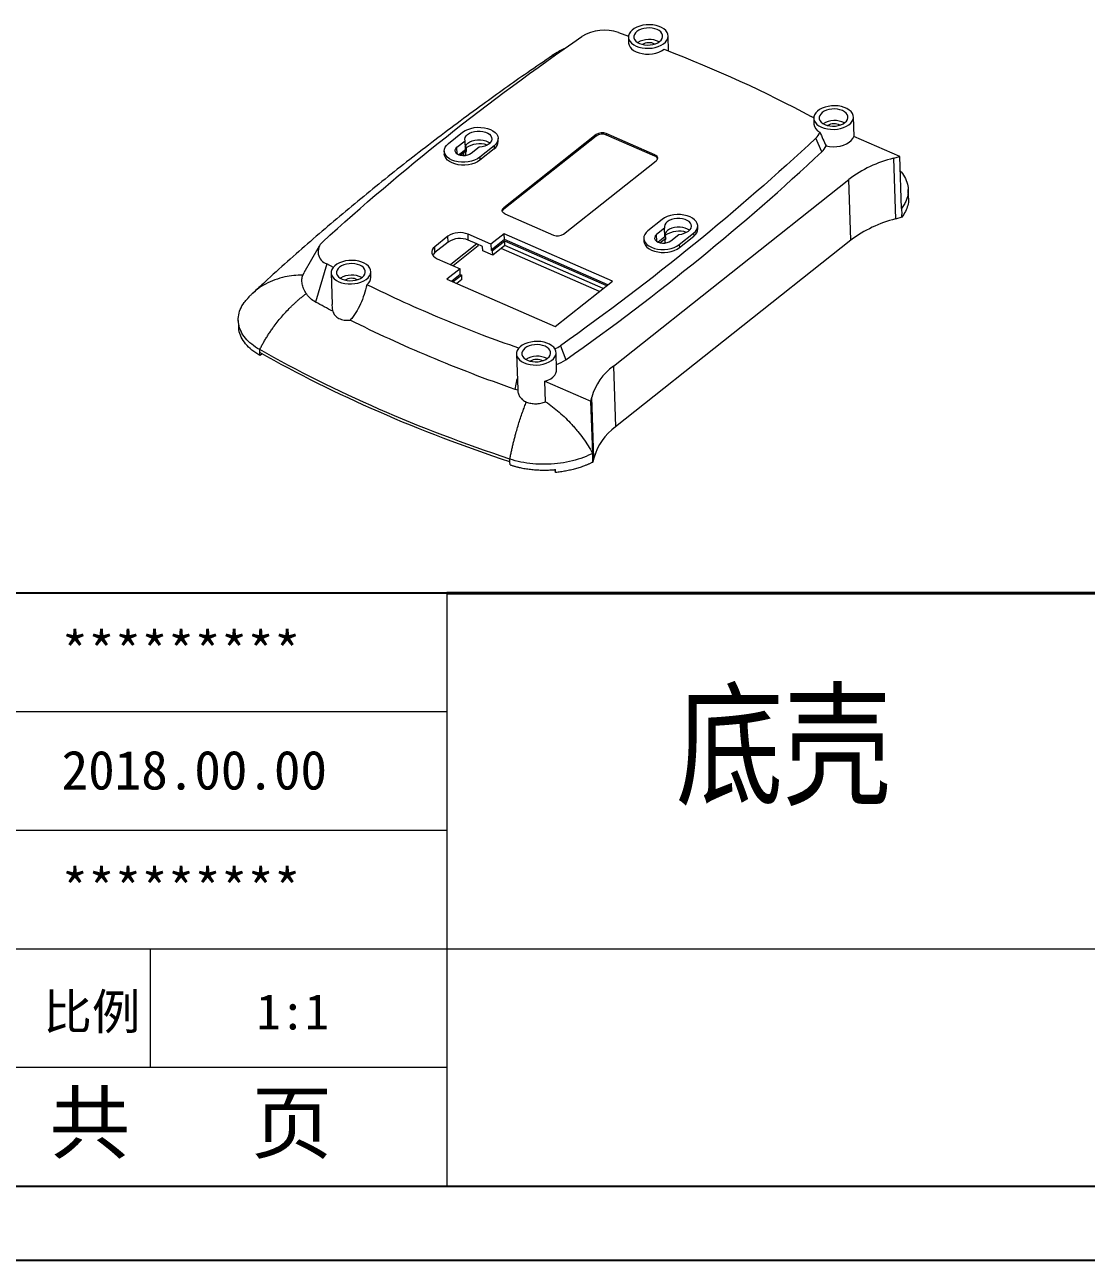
# Model space of a CAD drawing. Header units: inches. Extents: x 1813 to 4686, y 284 to 889.
# Drawn here: x 3185.4 to 3391.5, y 284.3 to 524.4 of the extents above; entities that cross this region are included whole.
import ezdxf

# ---------------------------------------------------------------- set-up
doc = ezdxf.new("R2010")
doc.units = ezdxf.units.IN
doc.header["$LTSCALE"] = 15
doc.layers.add('文字', color=81, linetype='Continuous')
doc.layers.add('粗实线', color=7, linetype='Continuous', lineweight=30)
doc.layers.add('细实线', color=3, linetype='Continuous', lineweight=9)
doc.styles.get("Standard").update_dxf_attribs({"font": 'txt', "bigfont": 'gbcbig.shx'})
doc.styles.add('宋体', font='', dxfattribs={"width": 0.8, "height": 3.5})
doc.styles.get('宋体').set_extended_font_data('SimSun')

msp = doc.modelspace()

# ---------------------------------------------------------------- linework, layer by layer
at = {"color": 7, "linetype": 'Continuous', "lineweight": 15}
for p, q in [((3300.688, 522.823), (3302.646, 522.131)), ((3302.616, 521.93), (3302.655, 520.806)), ((3310.414, 519.227), (3310.312, 522.196)), ((3338.61, 506.18), (3338.649, 505.055)), ((3346.437, 502.616), (3346.305, 506.446)), ((3267.635, 501.26), (3270.416, 503.465)), ((3269.297, 500.533), (3270.882, 501.79)), ((3270.94, 500.103), (3270.882, 501.79)), ((3277.329, 501.702), (3277.309, 502.265)), ((3296.352, 503.01), (3278.386, 488.765)), ((3296.362, 502.729), (3278.395, 488.484)), ((3296.362, 502.729), (3296.352, 503.01)), ((3307.729, 499.085), (3298.315, 503.204)), ((3298.315, 503.204), (3298.325, 502.923)), ((3307.739, 498.803), (3298.325, 502.923)), ((3340.156, 499.653), (3338.984, 502.301)), ((3355.294, 498.74), (3346.37, 502.645)), ((3266.833, 499.794), (3266.853, 499.232)), ((3269.636, 499.069), (3270.94, 500.103)), ((3271.086, 499.848), (3269.967, 498.961)), ((3270.558, 499.429), (3270.572, 499.024)), ((3271.067, 500.41), (3271.095, 499.803)), ((3271.086, 499.848), (3271.067, 500.41)), ((3271.086, 499.848), (3271.089, 499.792)), ((3273.65, 500.578), (3272.065, 499.321)), ((3276.507, 500.799), (3273.727, 498.594)), ((3276.527, 500.237), (3273.746, 498.032)), ((3276.507, 500.799), (3276.527, 500.237)), ((3270.13, 499.09), (3270.136, 498.926)), ((3270.572, 499.024), (3270.406, 498.893)), ((3270.979, 498.978), (3270.876, 498.897)), ((3270.935, 499.23), (3270.945, 498.951)), ((3273.727, 498.594), (3273.746, 498.032)), ((3290.014, 483.676), (3307.981, 497.922)), ((3307.739, 498.803), (3307.729, 499.085)), ((3354.071, 498.414), (3355.294, 498.74)), ((3354.071, 498.414), (3354.478, 486.604)), ((3355.643, 488.618), (3355.294, 498.74)), ((3299.69, 458.034), (3345.429, 494.3)), ((3345.836, 482.491), (3345.429, 494.3)), ((3357.015, 490.659), (3356.957, 492.346)), ((3278.386, 488.765), (3278.395, 488.484)), ((3278.638, 487.602), (3288.051, 483.482)), ((3355.643, 488.618), (3355.682, 487.493)), ((3355.701, 486.931), (3355.682, 487.493)), ((3309.178, 486.503), (3306.398, 484.298)), ((3316.091, 484.74), (3316.071, 485.303)), ((3355.701, 486.931), (3354.478, 486.604)), ((3267.552, 483.241), (3264.985, 481.206)), ((3267.591, 482.116), (3267.552, 483.241)), ((3275.908, 481.69), (3271.478, 483.628)), ((3271.517, 482.504), (3271.478, 483.628)), ((3278.475, 483.725), (3275.908, 481.69)), ((3278.513, 482.6), (3275.947, 480.565)), ((3299.517, 474.517), (3278.475, 483.725)), ((3278.513, 482.6), (3278.475, 483.725)), ((3298.617, 473.803), (3278.513, 482.6)), ((3305.596, 482.833), (3305.615, 482.27)), ((3309.644, 484.828), (3308.059, 483.571)), ((3309.702, 483.141), (3308.398, 482.107)), ((3308.729, 481.999), (3309.848, 482.886)), ((3309.702, 483.141), (3309.644, 484.828)), ((3309.857, 482.841), (3309.829, 483.449)), ((3309.848, 482.886), (3309.829, 483.449)), ((3309.851, 482.831), (3309.848, 482.886)), ((3310.828, 482.36), (3312.412, 483.616)), ((3312.489, 481.633), (3315.269, 483.837)), ((3312.508, 481.07), (3315.289, 483.275)), ((3315.269, 483.837), (3315.289, 483.275)), ((3242.573, 481.357), (3239.588, 476.132)), ((3265.024, 480.081), (3264.985, 481.206)), ((3267.591, 482.116), (3265.024, 480.081)), ((3273.178, 481.777), (3268.089, 477.742)), ((3273.411, 481.384), (3268.559, 477.537)), ((3273.178, 481.777), (3271.517, 482.504)), ((3274.286, 481.292), (3273.178, 481.777)), ((3273.411, 481.384), (3273.401, 481.679)), ((3274.315, 480.449), (3274.286, 481.292)), ((3276.253, 479.601), (3274.315, 480.449)), ((3275.908, 481.69), (3275.947, 480.565)), ((3276.224, 480.444), (3275.947, 480.565)), ((3278.576, 482.31), (3276.224, 480.444)), ((3276.253, 479.601), (3276.224, 480.444)), ((3278.605, 481.466), (3276.253, 479.601)), ((3297.008, 472.528), (3277.886, 480.895)), ((3298.403, 473.634), (3278.576, 482.31)), ((3278.605, 481.466), (3278.576, 482.31)), ((3297.728, 473.098), (3278.605, 481.466)), ((3345.836, 482.491), (3300.097, 446.225)), ((3309.638, 481.935), (3309.741, 482.016)), ((3309.697, 482.268), (3309.707, 481.989)), ((3312.489, 481.633), (3312.508, 481.07)), ((3244.014, 477.885), (3241.861, 470.449)), ((3245.299, 477.197), (3244.014, 477.885)), ((3265.489, 478.88), (3269.919, 476.941)), ((3239.385, 475.708), (3239.603, 476.124)), ((3244.867, 476.142), (3245.08, 469.963)), ((3252.601, 475.282), (3252.562, 476.407)), ((3269.919, 476.941), (3267.353, 474.906)), ((3269.958, 475.817), (3268.292, 474.495)), ((3270.235, 475.696), (3268.568, 474.374)), ((3269.958, 475.817), (3269.919, 476.941)), ((3269.958, 475.817), (3270.235, 475.696)), ((3270.264, 474.852), (3270.235, 475.696)), ((3267.353, 474.906), (3288.395, 465.699)), ((3270.264, 474.852), (3269.273, 474.066)), ((3288.395, 465.699), (3299.517, 474.517)), ((3229.703, 472.191), (3229.625, 472.121)), ((3245.197, 468.676), (3245.089, 469.964)), ((3226.84, 466.883), (3226.879, 465.758)), ((3231.019, 460.656), (3231, 461.218)), ((3289.39, 461.974), (3290.453, 459.237)), ((3231.039, 460.093), (3231.019, 460.656)), ((3231.511, 460.389), (3231.039, 460.093)), ((3280.86, 460.391), (3281.1, 453.447)), ((3288.672, 457.283), (3288.556, 460.657)), ((3299.69, 458.034), (3300.097, 446.225)), ((3286.398, 455.094), (3295.322, 451.189)), ((3286.536, 451.091), (3286.398, 455.094)), ((3281.103, 453.447), (3281.104, 453.338)), ((3295.322, 451.189), (3295.499, 451.973)), ((3295.906, 440.163), (3295.499, 451.973)), ((3295.671, 441.066), (3295.322, 451.189)), ((3279.602, 439.397), (3279.582, 439.959)), ((3279.621, 438.834), (3279.602, 439.397)), ((3295.71, 439.942), (3295.671, 441.066)), ((3295.729, 439.379), (3295.71, 439.942)), ((3295.906, 440.163), (3295.729, 439.379)), ((3288.361, 437.767), (3288.356, 437.912)), ((3288.443, 437.356), (3288.361, 437.767)), ((3288.443, 437.356), (3288.424, 437.918))]:
    msp.add_line(p, q, dxfattribs=at)
at = {"color": 8, "linetype": 'Continuous', "lineweight": 15}
for p, q in [((3269.342, 499.227), (3269.297, 500.533)), ((3271.067, 500.41), (3271.049, 500.916)), ((3308.104, 482.266), (3308.059, 483.571)), ((3309.829, 483.449), (3309.811, 483.954)), ((3280.596, 453.494), (3281.027, 455.555))]:
    msp.add_line(p, q, dxfattribs=at)
for p, q in [((3267.31, 413.882), (3094.51, 413.882)), ((2800.75, 298.682), (3612.91, 298.682)), ((2771.95, 284.282), (3627.31, 284.282))]:
    msp.add_line(p, q)
at = {"color": 7, "linetype": 'Continuous', "lineweight": 15, "flags": 128}
for points in [[(3304.111, 520.198), (3304.66, 519.999), (3305.26, 519.86), (3305.895, 519.785), (3306.547, 519.775), (3307.196, 519.83), (3307.824, 519.95), (3308.413, 520.131), (3308.946, 520.367), (3309.407, 520.652), (3309.784, 520.978), (3310.065, 521.335), (3310.243, 521.713), (3310.312, 522.101), (3310.27, 522.488), (3310.119, 522.862), (3309.862, 523.214), (3309.508, 523.533), (3309.067, 523.809), (3308.55, 524.035), (3307.973, 524.204), (3307.353, 524.312), (3306.708, 524.355), (3306.055, 524.332), (3305.414, 524.244), (3304.804, 524.093), (3304.241, 523.884), (3303.742, 523.622), (3303.321, 523.316), (3302.991, 522.973), (3302.761, 522.604), (3302.637, 522.22), (3302.623, 521.831), (3302.72, 521.449), (3302.925, 521.085), (3303.231, 520.748), (3303.63, 520.45), (3304.111, 520.198)], [(3304.753, 520.706), (3305.218, 520.543), (3305.731, 520.439), (3306.272, 520.397), (3306.82, 520.418), (3307.355, 520.504), (3307.856, 520.649), (3308.303, 520.848), (3308.679, 521.094), (3308.97, 521.377), (3309.165, 521.687), (3309.256, 522.011), (3309.24, 522.337), (3309.117, 522.653), (3308.893, 522.946), (3308.574, 523.205), (3308.175, 523.42), (3307.71, 523.583), (3307.197, 523.688), (3306.656, 523.73), (3306.108, 523.708), (3305.573, 523.623), (3305.072, 523.478), (3304.625, 523.278), (3304.249, 523.032), (3303.958, 522.749), (3303.763, 522.439), (3303.672, 522.115), (3303.688, 521.789), (3303.811, 521.474), (3304.036, 521.181), (3304.354, 520.922), (3304.753, 520.706)], [(3302.655, 520.806), (3302.655, 520.797), (3302.731, 520.401), (3302.921, 520.021), (3303.22, 519.67), (3303.62, 519.357), (3304.107, 519.092), (3304.668, 518.884), (3305.285, 518.738), (3305.938, 518.66), (3306.609, 518.651), (3307.277, 518.712), (3307.921, 518.84), (3308.522, 519.033), (3309.061, 519.284), (3309.523, 519.586)], [(3340.105, 504.447), (3340.653, 504.249), (3341.254, 504.11), (3341.889, 504.034), (3342.54, 504.024), (3343.189, 504.08), (3343.817, 504.2), (3344.406, 504.381), (3344.939, 504.617), (3345.4, 504.902), (3345.777, 505.228), (3346.059, 505.585), (3346.236, 505.963), (3346.305, 506.351), (3346.263, 506.737), (3346.112, 507.112), (3345.856, 507.464), (3345.502, 507.782), (3345.06, 508.059), (3344.543, 508.285), (3343.967, 508.454), (3343.347, 508.562), (3342.701, 508.605), (3342.049, 508.582), (3341.408, 508.494), (3340.797, 508.343), (3340.234, 508.133), (3339.735, 507.872), (3339.315, 507.565), (3338.985, 507.223), (3338.754, 506.854), (3338.631, 506.47), (3338.617, 506.081), (3338.714, 505.699), (3338.918, 505.334), (3339.225, 504.998), (3339.624, 504.699), (3340.105, 504.447)], [(3340.746, 504.956), (3341.211, 504.793), (3341.724, 504.688), (3342.265, 504.646), (3342.814, 504.668), (3343.349, 504.753), (3343.849, 504.898), (3344.296, 505.098), (3344.672, 505.344), (3344.964, 505.627), (3345.159, 505.937), (3345.25, 506.261), (3345.234, 506.587), (3345.111, 506.902), (3344.886, 507.195), (3344.568, 507.454), (3344.169, 507.67), (3343.704, 507.833), (3343.191, 507.937), (3342.65, 507.979), (3342.101, 507.958), (3341.566, 507.872), (3341.066, 507.728), (3340.619, 507.528), (3340.243, 507.282), (3339.951, 506.999), (3339.756, 506.689), (3339.665, 506.365), (3339.681, 506.039), (3339.804, 505.723), (3340.029, 505.43), (3340.347, 505.171), (3340.746, 504.956)], [(3270.416, 503.465), (3270.871, 503.768), (3271.404, 504.022), (3272, 504.219), (3272.641, 504.352), (3273.306, 504.418), (3273.976, 504.414), (3274.631, 504.341), (3275.25, 504.2), (3275.814, 503.997), (3276.307, 503.738), (3276.714, 503.429), (3277.022, 503.081), (3277.222, 502.704), (3277.307, 502.31), (3277.276, 501.91), (3277.128, 501.518), (3276.869, 501.143), (3276.507, 500.799)], [(3270.882, 501.79), (3270.839, 502.115), (3270.91, 502.44), (3271.094, 502.753), (3271.382, 503.038), (3271.76, 503.283), (3272.213, 503.478), (3272.721, 503.614), (3273.262, 503.685), (3273.811, 503.688), (3274.344, 503.623), (3274.84, 503.492), (3275.274, 503.302), (3275.63, 503.06), (3275.89, 502.778), (3276.044, 502.468), (3276.084, 502.142), (3276.01, 501.817), (3275.824, 501.505), (3275.535, 501.22), (3275.154, 500.976), (3274.7, 500.782), (3274.191, 500.648), (3273.65, 500.578)], [(3270.922, 500.608), (3270.969, 500.753), (3271.152, 501.066), (3271.44, 501.351), (3271.818, 501.596), (3272.272, 501.791), (3272.779, 501.927), (3273.32, 501.998), (3273.869, 502.001), (3274.403, 501.935), (3274.898, 501.805), (3275.332, 501.615), (3275.688, 501.373), (3275.698, 501.364)], [(3341.017, 500.809), (3341.68, 500.69), (3342.373, 500.646), (3343.072, 500.678), (3343.755, 500.785), (3344.399, 500.963), (3344.983, 501.206), (3345.487, 501.506), (3345.894, 501.854), (3346.192, 502.238), (3346.37, 502.645)], [(3273.727, 498.594), (3273.272, 498.291), (3272.738, 498.037), (3272.142, 497.84), (3271.502, 497.707), (3270.836, 497.642), (3270.166, 497.645), (3269.512, 497.718), (3268.893, 497.859), (3268.328, 498.062), (3267.835, 498.322), (3267.429, 498.63), (3267.121, 498.978), (3266.921, 499.355), (3266.836, 499.749), (3266.867, 500.149), (3267.014, 500.542), (3267.273, 500.916), (3267.635, 501.26)], [(3272.065, 499.321), (3271.741, 499.123), (3271.345, 498.979), (3270.904, 498.899), (3270.447, 498.89), (3270.006, 498.951), (3269.612, 499.079), (3269.29, 499.265), (3269.063, 499.496), (3268.946, 499.756), (3268.947, 500.028), (3269.067, 500.293), (3269.297, 500.533)], [(3273.746, 498.032), (3273.291, 497.728), (3272.758, 497.474), (3272.162, 497.278), (3271.521, 497.145), (3270.856, 497.079), (3270.186, 497.083), (3269.531, 497.156), (3268.912, 497.296), (3268.348, 497.499), (3267.855, 497.759), (3267.448, 498.068), (3267.14, 498.416), (3266.94, 498.792), (3266.855, 499.187), (3266.853, 499.232)], [(3307.729, 499.085), (3307.928, 498.977), (3308.088, 498.847), (3308.2, 498.701), (3308.261, 498.543), (3308.269, 498.38), (3308.224, 498.218), (3308.126, 498.063), (3307.981, 497.922)], [(3278.638, 487.602), (3278.438, 487.709), (3278.279, 487.839), (3278.166, 487.985), (3278.105, 488.143), (3278.097, 488.306), (3278.143, 488.468), (3278.24, 488.623), (3278.386, 488.765)], [(3315.269, 483.837), (3315.632, 484.181), (3315.89, 484.556), (3316.038, 484.949), (3316.069, 485.348), (3315.984, 485.742), (3315.784, 486.119), (3315.476, 486.467), (3315.07, 486.776), (3314.577, 487.035), (3314.012, 487.239), (3313.393, 487.379), (3312.739, 487.452), (3312.068, 487.456), (3311.403, 487.39), (3310.763, 487.257), (3310.167, 487.06), (3309.633, 486.806), (3309.178, 486.503)], [(3312.412, 483.616), (3312.953, 483.686), (3313.462, 483.82), (3313.917, 484.014), (3314.297, 484.259), (3314.586, 484.543), (3314.772, 484.855), (3314.847, 485.18), (3314.806, 485.506), (3314.652, 485.816), (3314.392, 486.098), (3314.036, 486.34), (3313.602, 486.53), (3313.107, 486.661), (3312.573, 486.726), (3312.024, 486.723), (3311.483, 486.652), (3310.976, 486.516), (3310.522, 486.321), (3310.144, 486.076), (3309.856, 485.791), (3309.673, 485.479), (3309.601, 485.153), (3309.644, 484.828)], [(3314.46, 484.403), (3314.45, 484.411), (3314.095, 484.653), (3313.66, 484.843), (3313.165, 484.974), (3312.631, 485.039), (3312.082, 485.036), (3311.542, 484.965), (3311.034, 484.829), (3310.581, 484.634), (3310.202, 484.389), (3309.915, 484.104), (3309.731, 483.791), (3309.684, 483.647)], [(3306.398, 484.298), (3306.035, 483.954), (3305.777, 483.58), (3305.629, 483.187), (3305.598, 482.787), (3305.683, 482.393), (3305.883, 482.016), (3306.191, 481.668), (3306.597, 481.36), (3307.09, 481.1), (3307.655, 480.897), (3308.274, 480.757), (3308.929, 480.683), (3309.599, 480.68), (3310.264, 480.745), (3310.904, 480.878), (3311.5, 481.075), (3312.034, 481.329), (3312.489, 481.633)], [(3308.059, 483.571), (3307.829, 483.331), (3307.71, 483.066), (3307.708, 482.794), (3307.825, 482.534), (3308.052, 482.303), (3308.374, 482.117), (3308.769, 481.989), (3309.209, 481.928), (3309.666, 481.937), (3310.107, 482.017), (3310.504, 482.161), (3310.828, 482.36)], [(3264.985, 481.206), (3264.694, 480.923), (3264.499, 480.613), (3264.408, 480.289), (3264.424, 479.963), (3264.547, 479.647), (3264.772, 479.354), (3265.09, 479.095), (3265.489, 478.88)], [(3305.615, 482.27), (3305.617, 482.225), (3305.703, 481.831), (3305.902, 481.454), (3306.21, 481.106), (3306.617, 480.797), (3307.11, 480.537), (3307.675, 480.334), (3308.293, 480.194), (3308.948, 480.121), (3309.618, 480.117), (3310.283, 480.183), (3310.924, 480.316), (3311.52, 480.513), (3312.053, 480.767), (3312.508, 481.07)], [(3246.362, 474.409), (3246.911, 474.21), (3247.511, 474.071), (3248.146, 473.996), (3248.797, 473.986), (3249.447, 474.041), (3250.075, 474.161), (3250.663, 474.342), (3251.196, 474.579), (3251.658, 474.864), (3252.034, 475.189), (3252.316, 475.546), (3252.493, 475.924), (3252.562, 476.312), (3252.521, 476.699), (3252.369, 477.074), (3252.113, 477.425), (3251.759, 477.744), (3251.317, 478.02), (3250.801, 478.246), (3250.224, 478.415), (3249.604, 478.523), (3248.959, 478.566), (3248.306, 478.543), (3247.665, 478.455), (3247.054, 478.304), (3246.492, 478.095), (3245.993, 477.833), (3245.572, 477.527), (3245.242, 477.184), (3245.011, 476.815), (3244.888, 476.431), (3244.874, 476.042), (3244.971, 475.66), (3245.175, 475.296), (3245.482, 474.959), (3245.881, 474.661), (3246.362, 474.409)], [(3247.004, 474.918), (3247.469, 474.755), (3247.982, 474.65), (3248.523, 474.608), (3249.071, 474.63), (3249.606, 474.715), (3250.106, 474.86), (3250.553, 475.059), (3250.93, 475.305), (3251.221, 475.588), (3251.416, 475.898), (3251.507, 476.222), (3251.491, 476.548), (3251.368, 476.864), (3251.143, 477.157), (3250.825, 477.416), (3250.426, 477.631), (3249.961, 477.794), (3249.448, 477.899), (3248.907, 477.941), (3248.358, 477.919), (3247.824, 477.834), (3247.323, 477.689), (3246.876, 477.49), (3246.5, 477.244), (3246.208, 476.96), (3246.014, 476.651), (3245.922, 476.327), (3245.939, 476), (3246.061, 475.685), (3246.286, 475.392), (3246.604, 475.133), (3247.004, 474.918)], [(3265.024, 480.081), (3264.733, 479.798), (3264.586, 479.583)], [(3282.355, 458.659), (3282.904, 458.46), (3283.504, 458.321), (3284.14, 458.245), (3284.791, 458.235), (3285.44, 458.291), (3286.068, 458.411), (3286.657, 458.592), (3287.19, 458.828), (3287.651, 459.113), (3288.028, 459.439), (3288.309, 459.796), (3288.487, 460.174), (3288.556, 460.562), (3288.514, 460.949), (3288.363, 461.323), (3288.107, 461.675), (3287.752, 461.993), (3287.311, 462.27), (3286.794, 462.496), (3286.218, 462.665), (3285.598, 462.773), (3284.952, 462.816), (3284.299, 462.793), (3283.659, 462.705), (3283.048, 462.554), (3282.485, 462.345), (3281.986, 462.083), (3281.565, 461.776), (3281.235, 461.434), (3281.005, 461.065), (3280.881, 460.681), (3280.868, 460.292), (3280.964, 459.91), (3281.169, 459.545), (3281.475, 459.209), (3281.875, 458.911), (3282.355, 458.659)], [(3282.997, 459.167), (3283.462, 459.004), (3283.975, 458.9), (3284.516, 458.857), (3285.064, 458.879), (3285.599, 458.964), (3286.1, 459.109), (3286.547, 459.309), (3286.923, 459.555), (3287.214, 459.838), (3287.409, 460.148), (3287.5, 460.472), (3287.484, 460.798), (3287.361, 461.114), (3287.137, 461.407), (3286.819, 461.666), (3286.419, 461.881), (3285.954, 462.044), (3285.441, 462.148), (3284.9, 462.191), (3284.352, 462.169), (3283.817, 462.084), (3283.317, 461.939), (3282.87, 461.739), (3282.493, 461.493), (3282.202, 461.21), (3282.007, 460.9), (3281.916, 460.576), (3281.932, 460.25), (3282.055, 459.934), (3282.28, 459.641), (3282.598, 459.382), (3282.997, 459.167)], [(3286.398, 455.094), (3286.99, 455.304), (3287.515, 455.572), (3287.957, 455.888), (3288.301, 456.244), (3288.537, 456.628), (3288.657, 457.028), (3288.672, 457.283)]]:
    msp.add_lwpolyline(points, dxfattribs=at)
at = {"color": 7, "linetype": 'Continuous', "lineweight": 15}
for centre, radius, start, end in [((3297.939, 514.865), 8.419, 70.9426, 121.42395), ((3306.625, 517.39), 4.107, 61.80768, 122.14429), ((3306.595, 518.276), 2.591, 64.03955, 119.91245), ((3335.839, 502.255), 4.842, 55.1019, 61.8628), ((3340.575, 505.272), 1.938, 186.41591, 245.94825), ((3342.619, 501.639), 4.107, 61.80768, 122.14429), ((3342.588, 502.525), 2.591, 64.0394, 119.91261), ((3297.513, 501.291), 2.075, 67.24888, 124.02339), ((3297.523, 501.01), 2.075, 67.24888, 124.02339), ((3337.055, 504.456), 2.892, 311.8451, 340.74121), ((3271.926, 499.265), 0.99, 147.09342, 196.86098), ((3273.682, 496.531), 4.679, 71.71976, 123.97883), ((3275.493, 501.755), 1.836, 304.24564, 358.3671), ((3337.605, 502.451), 3.787, 312.36417, 334.29629), ((3307.451, 497.98), 0.872, 22.47469, 70.75933), ((3359.792, 475.26), 23.85, 103.87917, 127.03013), ((3278.824, 487.888), 0.734, 125.71843, 163.84913), ((3360.199, 463.451), 23.85, 103.87917, 127.03013), ((3269.873, 479.802), 4.149, 67.24888, 124.02338), ((3269.912, 478.678), 4.149, 67.24888, 124.02338), ((3288.854, 485.396), 2.075, 247.24888, 304.02339), ((3310.688, 482.303), 0.99, 147.09375, 196.86096), ((3312.444, 479.569), 4.679, 71.71978, 123.97886), ((3314.256, 484.793), 1.836, 304.24569, 358.36705), ((3244.822, 480.239), 2.489, 130.40084, 251.0579), ((3248.876, 471.601), 4.107, 61.80764, 122.14433), ((3248.845, 472.487), 2.591, 64.03942, 119.91247), ((3250.786, 475.327), 1.816, 304.97424, 358.58472), ((3286.058, 466.74), 5.815, 292.95714, 304.95423), ((3284.869, 455.85), 4.107, 61.80765, 122.14432), ((3284.839, 456.736), 2.591, 64.03926, 119.91263), ((3286.105, 465.535), 7.654, 289.31965, 304.62228), ((3306.212, 449.045), 11.106, 125.96356, 164.71656), ((3306.619, 437.236), 11.106, 125.96356, 164.71656)]:
    msp.add_arc(centre, radius, start, end, dxfattribs=at)
for points in [[(3243.208, 482.135), (3258.48, 496.102), (3275.256, 509.404), (3293.549, 522.049)], [(3309.523, 519.586), (3319.634, 515.69), (3329.161, 511.339), (3338.122, 506.525)], [(3338.984, 502.301), (3323.98, 488.206), (3307.453, 474.766), (3289.39, 461.974)], [(3290.453, 459.237), (3308.555, 472.058), (3325.12, 485.527), (3340.156, 499.653)], [(3245.197, 468.676), (3244.075, 469.26), (3242.963, 469.851), (3241.861, 470.449)], [(3279.582, 439.959), (3261.864, 445.837), (3245.67, 452.923), (3231, 461.218)], [(3279.602, 439.397), (3261.883, 445.274), (3245.689, 452.361), (3231.019, 460.656)], [(3281.104, 453.338), (3280.931, 453.384), (3280.762, 453.436), (3280.596, 453.494)]]:
    msp.add_open_spline(points, degree=3, dxfattribs=at)
for points, knots in [([(3290.285, 519.741), (3290.221, 519.713), (3289.8, 519.528), (3288.963, 519.083), (3288.229, 518.61), (3287.824, 518.35)], [0, 0, 0, 0, 0.0741281, 0.4888684, 1, 1, 1, 1]), ([(3287.842, 518.346), (3286.225, 517.243), (3283.128, 515.13), (3278.629, 511.958), (3274.073, 508.682), (3269.321, 505.184), (3264.384, 501.457), (3259.519, 497.691), (3254.73, 493.888), (3250.018, 490.049), (3245.386, 486.175), (3240.838, 482.273), (3236.373, 478.335), (3232.657, 474.983), (3230.451, 472.931), (3229.682, 472.215)], [0, 0, 0, 0, 0.0763465, 0.1461984, 0.2157094, 0.2979937, 0.3803197, 0.4626691, 0.5450202, 0.6273473, 0.70963, 0.791846, 0.8737639, 0.9559818, 1, 1, 1, 1]), ([(3339.785, 503.502), (3339.98, 503.03), (3340.18, 502.571), (3340.59, 501.675), (3340.8, 501.237), (3341.017, 500.809)], [0, 0, 0, 0, 0.5, 0.5, 1, 1, 1, 1]), ([(3355.391, 495.939), (3355.453, 495.879), (3355.929, 495.422), (3356.47, 494.449), (3356.956, 493.061), (3356.998, 491.625), (3356.683, 490.399), (3356.199, 489.395), (3355.829, 488.877), (3355.643, 488.618)], [0, 0, 0, 0, 0.028276, 0.2163274, 0.4043788, 0.59243, 0.7804817, 0.8901878, 1, 1, 1, 1]), ([(3356.993, 490.658), (3357.003, 490.584), (3357.063, 490.115), (3356.89, 489.24), (3356.483, 488.056), (3355.962, 487.306), (3355.701, 486.931)], [0, 0, 0, 0, 0.0585392, 0.3707177, 0.6855258, 1, 1, 1, 1]), ([(3240.039, 472.132), (3239.837, 472.455), (3239.666, 472.768), (3239.397, 473.39), (3239.302, 473.696), (3239.191, 474.304), (3239.176, 474.602), (3239.226, 475.18), (3239.289, 475.456), (3239.385, 475.708)], [0, 0, 0, 0, 0.25, 0.25, 0.5, 0.5, 0.75, 0.75, 1, 1, 1, 1]), ([(3251.826, 473.839), (3251.666, 473.185), (3251.48, 472.546), (3251.058, 471.297), (3250.82, 470.684), (3250.29, 469.509), (3249.999, 468.945), (3249.507, 468.149), (3249.334, 467.893), (3248.963, 467.403), (3248.765, 467.17), (3248.553, 466.959)], [0, 0, 0, 0, 0.25, 0.25, 0.5, 0.5, 0.75, 0.75, 0.875, 0.875, 1, 1, 1, 1]), ([(3281.332, 461.487), (3278.964, 462.335), (3273.943, 464.133), (3266.529, 467.115), (3259.026, 470.362), (3254.227, 472.68), (3251.827, 473.839)], [0, 0, 0, 0, 0.2293177, 0.4862972, 0.7430573, 1, 1, 1, 1]), ([(3231, 461.218), (3230.458, 461.558), (3229.375, 462.236), (3228.165, 463.453), (3227.305, 464.772), (3226.848, 466.17), (3226.796, 467.604), (3227.172, 469.026), (3227.8, 470.24), (3228.447, 470.923), (3228.695, 471.184)], [0, 0, 0, 0, 0.1312495, 0.262499, 0.3937485, 0.524998, 0.6562474, 0.7874971, 0.9187466, 1, 1, 1, 1]), ([(3229.602, 472.146), (3229.456, 472.008), (3229.125, 471.696), (3228.812, 471.365), (3228.636, 471.18)], [0, 0, 0, 0, 0.4398776, 1, 1, 1, 1]), ([(3231, 461.218), (3231.057, 461.331), (3231.17, 461.556), (3231.348, 461.893), (3231.53, 462.23), (3231.718, 462.567), (3231.911, 462.903), (3232.109, 463.239), (3232.312, 463.573), (3232.521, 463.907), (3232.735, 464.24), (3232.954, 464.572), (3233.179, 464.903), (3233.408, 465.232), (3233.806, 465.788), (3234.394, 466.566), (3235.2, 467.55), (3236.057, 468.516), (3236.81, 469.299), (3237.438, 469.913), (3237.927, 470.37), (3238.432, 470.823), (3238.953, 471.268), (3239.489, 471.708), (3239.855, 471.989), (3240.039, 472.132)], [0, 0, 0, 0, 0.0268139, 0.0537175, 0.0807109, 0.1077943, 0.1349679, 0.1622316, 0.1895858, 0.2170304, 0.2445656, 0.2721915, 0.2999083, 0.327716, 0.3556147, 0.4420411, 0.5300142, 0.6195361, 0.7106086, 0.7568509, 0.803889, 0.851723, 0.9003529, 0.9497786, 1, 1, 1, 1]), ([(3241.861, 470.449), (3241.467, 470.662), (3241.12, 470.912), (3240.663, 471.335), (3240.522, 471.484), (3240.262, 471.799), (3240.144, 471.963), (3240.039, 472.132)], [0, 0, 0, 0, 0.5, 0.5, 0.75, 0.75, 1, 1, 1, 1]), ([(3245.197, 468.676), (3245.283, 468.385), (3245.428, 468.117), (3245.836, 467.637), (3246.091, 467.438), (3246.544, 467.205), (3246.706, 467.14), (3247.044, 467.036), (3247.22, 466.997), (3247.588, 466.943), (3247.778, 466.929), (3248.162, 466.926), (3248.356, 466.937), (3248.553, 466.959)], [0, 0, 0, 0, 0.25, 0.25, 0.5, 0.5, 0.625, 0.625, 0.75, 0.75, 0.875, 0.875, 1, 1, 1, 1]), ([(3231.039, 460.093), (3230.497, 460.433), (3229.415, 461.112), (3228.199, 462.329), (3227.356, 463.649), (3226.923, 464.811), (3226.929, 465.524), (3226.93, 465.76)], [0, 0, 0, 0, 0.2224265, 0.4449554, 0.6672809, 0.8899063, 1, 1, 1, 1]), ([(3280.596, 453.494), (3274.939, 455.466), (3269.433, 457.575), (3261.41, 460.946), (3258.779, 462.102), (3253.601, 464.482), (3251.054, 465.705), (3248.553, 466.959)], [0, 0, 0, 0, 0.5, 0.5, 0.75, 0.75, 1, 1, 1, 1]), ([(3281.104, 453.338), (3281.11, 453.219), (3281.125, 453.1), (3281.171, 452.863), (3281.202, 452.746), (3281.321, 452.405), (3281.432, 452.189), (3281.649, 451.886), (3281.729, 451.788), (3281.904, 451.606), (3281.998, 451.521), (3282.199, 451.363), (3282.307, 451.289), (3282.537, 451.155), (3282.659, 451.095), (3282.784, 451.043)], [0, 0, 0, 0, 0.125, 0.125, 0.25, 0.25, 0.5, 0.5, 0.625, 0.625, 0.75, 0.75, 0.875, 0.875, 1, 1, 1, 1]), ([(3279.582, 439.959), (3279.607, 440.086), (3279.657, 440.339), (3279.734, 440.72), (3279.814, 441.102), (3279.896, 441.485), (3279.981, 441.868), (3280.068, 442.252), (3280.158, 442.637), (3280.25, 443.022), (3280.345, 443.407), (3280.442, 443.792), (3280.542, 444.177), (3280.644, 444.562), (3280.822, 445.214), (3281.085, 446.135), (3281.447, 447.313), (3281.833, 448.485), (3282.161, 449.413), (3282.419, 450.106), (3282.599, 450.577), (3282.722, 450.887), (3282.784, 451.043)], [0, 0, 0, 0, 0.0324752, 0.0650591, 0.0977519, 0.1305538, 0.1634649, 0.1964853, 0.2296152, 0.2628548, 0.2962042, 0.3296635, 0.3632329, 0.3969124, 0.4307023, 0.5353754, 0.6419232, 0.7503483, 0.8606528, 0.9064549, 0.952904, 1, 1, 1, 1]), ([(3282.784, 451.043), (3283.058, 450.93), (3283.35, 450.846), (3283.814, 450.762), (3283.974, 450.741), (3284.296, 450.714), (3284.458, 450.709), (3284.783, 450.713), (3284.947, 450.722), (3285.276, 450.757), (3285.441, 450.782), (3285.763, 450.846), (3285.921, 450.885), (3286.232, 450.977), (3286.387, 451.031), (3286.536, 451.091)], [0, 0, 0, 0, 0.25, 0.25, 0.375, 0.375, 0.5, 0.5, 0.625, 0.625, 0.75, 0.75, 0.875, 0.875, 1, 1, 1, 1]), ([(3286.536, 451.091), (3286.987, 450.784), (3287.437, 450.458), (3288.318, 449.779), (3288.75, 449.426), (3290.024, 448.321), (3290.84, 447.526), (3291.818, 446.453), (3292.012, 446.235), (3292.392, 445.793), (3292.578, 445.57), (3293.126, 444.894), (3293.477, 444.435), (3294.489, 443.034), (3295.107, 442.067), (3295.671, 441.066)], [0, 0, 0, 0, 0.125, 0.125, 0.25, 0.25, 0.5, 0.5, 0.5625, 0.5625, 0.625, 0.625, 0.75, 0.75, 1, 1, 1, 1]), ([(3295.671, 441.066), (3295.569, 441.014), (3295.465, 440.962), (3295.36, 440.91), (3294.729, 440.602), (3294.06, 440.327), (3293.353, 440.086), (3292.646, 439.844), (3291.913, 439.64), (3291.151, 439.472), (3290.39, 439.304), (3289.613, 439.176), (3288.82, 439.087), (3288.027, 438.999), (3287.23, 438.95), (3286.428, 438.943), (3285.626, 438.936), (3284.832, 438.969), (3284.044, 439.043), (3283.258, 439.118), (3282.49, 439.232), (3281.74, 439.385), (3280.991, 439.539), (3280.272, 439.73), (3279.582, 439.959)], [0.10423284, 0.10423284, 0.10423284, 0.10423284, 0.125, 0.125, 0.125, 0.25, 0.25, 0.25, 0.375, 0.375, 0.375, 0.5, 0.5, 0.5, 0.625, 0.625, 0.625, 0.75, 0.75, 0.75, 0.875, 0.875, 0.875, 1, 1, 1, 1]), ([(3295.729, 439.379), (3295.655, 439.342), (3295.507, 439.266), (3295.28, 439.156), (3295.051, 439.049), (3294.818, 438.944), (3294.581, 438.843), (3294.342, 438.744), (3293.897, 438.568), (3293.233, 438.33), (3292.326, 438.055), (3291.388, 437.817), (3290.584, 437.652), (3289.932, 437.541), (3289.44, 437.468), (3288.943, 437.405), (3288.61, 437.372), (3288.443, 437.356)], [0, 0, 0, 0, 0.0357678, 0.0714798, 0.1071511, 0.1427965, 0.1784311, 0.21407, 0.2497282, 0.3741754, 0.4984955, 0.6238947, 0.7493606, 0.8119814, 0.8745741, 0.9372199, 1, 1, 1, 1]), ([(3279.621, 438.834), (3279.71, 438.805), (3279.888, 438.747), (3280.158, 438.665), (3280.431, 438.586), (3280.708, 438.511), (3280.987, 438.439), (3281.269, 438.371), (3281.791, 438.254), (3282.566, 438.106), (3283.605, 437.961), (3284.659, 437.863), (3285.726, 437.815), (3286.801, 437.815), (3287.612, 437.853), (3288.151, 437.894), (3288.333, 437.91), (3288.424, 437.918)], [0, 0, 0, 0, 0.0337373, 0.0674257, 0.1010818, 0.1347218, 0.1683623, 0.2020196, 0.2357102, 0.3535762, 0.4712458, 0.5881194, 0.7048055, 0.8225351, 0.9401476, 0.9700909, 1, 1, 1, 1])]:
    msp.add_open_spline(points, degree=3, knots=knots, dxfattribs=at)
at = {"color": 8, "linetype": 'Continuous', "lineweight": 15}
for points, knots in [([(3289.202, 518.976), (3289.04, 518.936), (3288.544, 518.816), (3288.128, 518.529), (3287.848, 518.336)], [0, 0, 0, 0, 0.3259236, 1, 1, 1, 1]), ([(3239.385, 475.708), (3238.786, 475.686), (3237.593, 475.641), (3235.765, 475.34), (3233.913, 474.82), (3232.113, 474.006), (3230.69, 473.131), (3229.97, 472.446), (3229.703, 472.191)], [0, 0, 0, 0, 0.1563262, 0.3115199, 0.5024459, 0.6950522, 0.8868686, 1, 1, 1, 1])]:
    msp.add_open_spline(points, degree=3, knots=knots, dxfattribs=at)
at = {"layer": '粗实线', "color": 7, "lineweight": 40}
msp.add_line((3612.91, 413.882), (3267.31, 413.882), dxfattribs=at)
at = {"layer": '细实线', "color": 7}
for p, q in [((3267.31, 413.882), (3267.31, 298.682)), ((3267.31, 390.842), (3094.51, 390.842)), ((3267.31, 367.802), (3094.51, 367.802)), ((3612.91, 344.762), (3094.51, 344.762)), ((3209.71, 344.762), (3209.71, 321.722)), ((3267.31, 321.722), (3094.51, 321.722))]:
    msp.add_line(p, q, dxfattribs=at)

# ---------------------------------------------------------------- texts
at = {"char_height": 7.5771, "width": 4306.44342, "attachment_point": 1}
for s, insert in [('{\\fSimHei|b0|i0|c134|p49;*********}', (3192.526, 406.369)), ('{\\fSimHei|b0|i0|c134|p49;2018.00.00}', (3192.526, 383.329)), ('{\\fSimHei|b0|i0|c134|p49;*********}', (3192.526, 360.289))]:
    msp.add_mtext(s, dxfattribs=dict(at, insert=insert))
at = {"layer": '文字', "color": 0, "insert": (3311.791, 393.991), "char_height": 19.2, "width": 245.46509, "attachment_point": 1, "style": '宋体'}
msp.add_mtext('底壳', dxfattribs=at)
at = {"layer": '细实线', "color": 7, "attachment_point": 1}
for s, insert, char_height, width in [('{\\fSimSun|b0|i0|c134|p54;比例}', (3188.974, 336.036), 6.912, 30.34153), ('{\\fSimSun|b0|i0|c134|p54;1:1}', (3230.374, 336.036), 6.912, 30.34153), ('{\\fSimSun|b0|i0|c134|p54; 共   页}', (3182.32, 316.783), 11.52, 86.4)]:
    msp.add_mtext(s, dxfattribs=dict(at, insert=insert, char_height=char_height, width=width))

doc.saveas('drawing.dxf')
